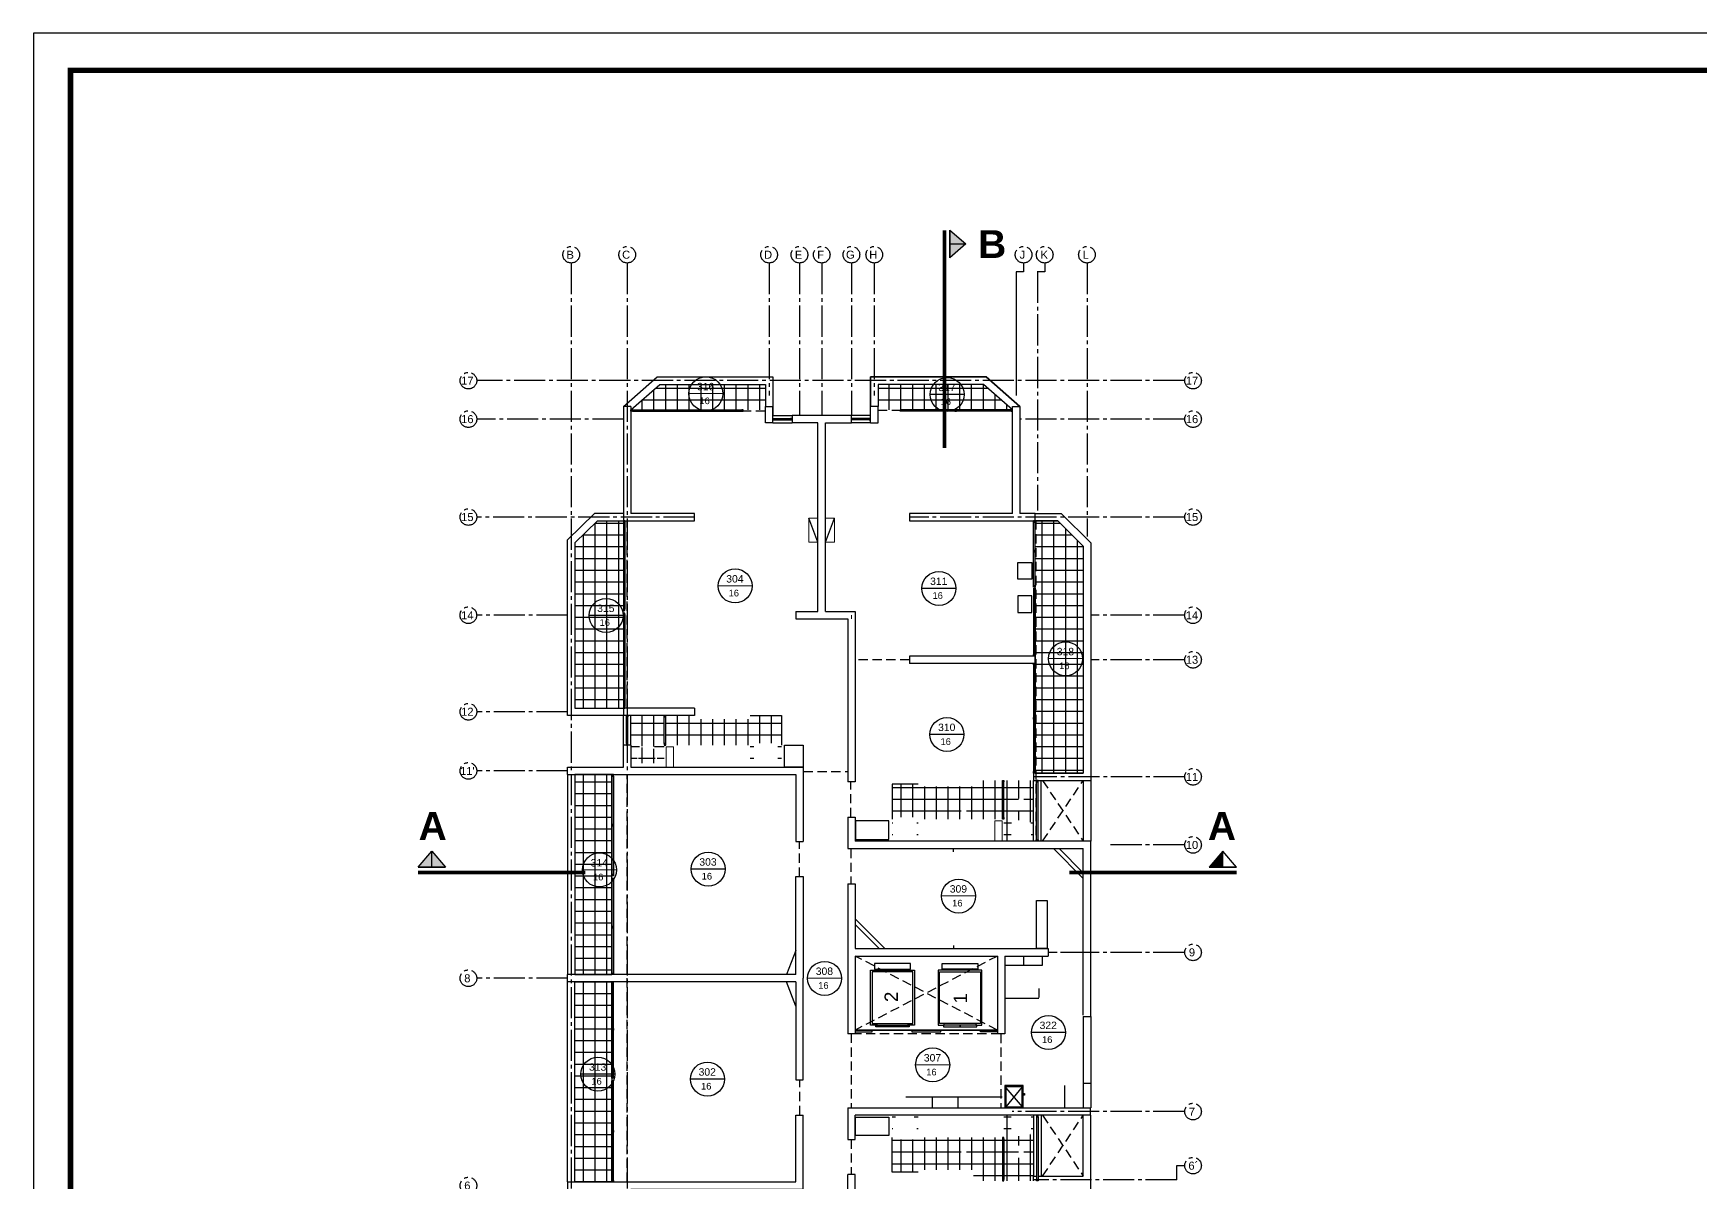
# Model space of a CAD drawing. Header units: millimetres. Extents: x 1217 to 2428, y 234 to 644.
# Drawn here: x 2338.46 to 2383.46, y 473.41 to 504.44 of the extents above; entities that cross this region are included whole.
import ezdxf

# ---------------------------------------------------------------- set-up
doc = ezdxf.new("R2010")
doc.units = ezdxf.units.MM
for name, pattern in [('ACAD_ISO04W100', [30, 24, -3, 0, -3]), ('DASHDOTX2', [0.84, 0.4, -0.2, 0.04, -0.2]), ('DASHED2', [0.375, 0.25, -0.125]), ('HIDDEN', [0.375, 0.25, -0.125]), ('HIDDEN2', [0.1875, 0.125, -0.0625])]:
    doc.linetypes.add(name, pattern=pattern)
doc.layers.get('0').update_dxf_attribs({"lineweight": 5})
for name, color, linetype in [('0.1', 251, 'Continuous'), ('0.2', 2, 'Continuous'), ('CORTES', 30, 'Continuous'), ('EJES', 8, 'Continuous'), ('MUROS', 7, 'Continuous'), ('POLIGONO SUPERFICIES', 4, 'Continuous'), ('TABIQUES', 4, 'Continuous')]:
    doc.layers.add(name, color=color, linetype=linetype)
doc.layers.add('LOSAS_ETIQUETAS', color=7, linetype='Continuous', lineweight=25)
doc.styles.get("Standard").update_dxf_attribs({"font": 'arial.ttf'})
pattern_1 = [(90, (807.40966, -346.0244), (-0.31749764, 2e-16), []), (180, (807.40966, -346.0244), (-2e-16, -0.31749764), [])]
pattern_2 = [(90, (807.40966, -346.18826), (-0.31749764, 2e-16), []), (180, (807.40966, -346.18826), (-2e-16, -0.31749764), [])]
pattern_3 = [(90, (186.07077, -34.3936), (-0.31749764, 3e-16), []), (180, (186.07077, -34.3936), (-3e-16, -0.31749764), [])]

# ---------------------------------------------------------------- blocks, each defined once
blk = doc.blocks.new('ASCENSOR')
blk.add_line((-0.425, 0.086), (0.425, 0.086))
for points in [[(0.55, 0.086), (0.55, 1.486), (-0.55, 1.486), (-0.55, 0.086), (-0.425, 0.086), (-0.425, 0.043), (-0.593, 0.043), (-0.593, 1.528), (0.593, 1.528), (0.593, 0.043), (0.425, 0.043), (0.425, 0.086)], [(-0.484, 1.71), (-0.484, 1.552), (0.484, 1.552), (0.484, 1.71)], [(0, 0.043), (0, 0), (-0.45, 0), (-0.45, 0.043)], [(0.45, 0.043), (0.45, 0), (0, 0), (0, 0.043)]]:
    blk.add_lwpolyline(points, close=True)

msp = doc.modelspace()

# ---------------------------------------------------------------- hatches: boundary and pattern name
at = {"layer": '0.1'}
h = msp.add_hatch(dxfattribs=at)
h.set_pattern_fill('NET', color=256, scale=0.099999, angle=-270, style=0)
h.set_pattern_definition(pattern_2)
h.paths.add_polyline_path([(2355.368, 494.963), (2354.588, 494.278), (2354.608, 494.278), (2354.628, 494.278), (2357.477, 494.278), (2357.619, 494.278), (2358.218, 494.278), (2358.218, 494.963)])
h = msp.add_hatch(dxfattribs=at)
h.set_pattern_fill('NET', color=256, scale=0.099999, angle=-270, style=0)
h.set_pattern_definition(pattern_2)
h.paths.add_polyline_path([(2364.109, 494.963), (2364.888, 494.278), (2364.868, 494.278), (2364.848, 494.278), (2362, 494.278), (2361.858, 494.278), (2361.258, 494.278), (2361.258, 494.963)])
h = msp.add_hatch(dxfattribs=at)
h.set_pattern_fill('NET', color=256, scale=0.099999, angle=-270, style=0)
h.set_pattern_definition([(90, (807.40967, -346.0244), (-0.31749764, 2e-16), []), (180, (807.40967, -346.0244), (-2e-16, -0.31749764), [])])
h.paths.add_polyline_path([(2354.388, 491.281), (2353.687, 491.281), (2353.078, 490.681), (2353.078, 486.225), (2354.388, 486.225)])
h = msp.add_hatch(dxfattribs=at)
h.set_pattern_fill('NET', color=256, scale=0.099999, angle=-270, style=0)
h.set_pattern_definition(pattern_1)
h.paths.add_polyline_path([(2365.498, 491.281), (2366.115, 491.281), (2366.798, 490.598), (2366.798, 484.468), (2365.498, 484.468)])
h = msp.add_hatch(dxfattribs=at)
h.set_pattern_fill('NET', color=256, scale=0.099999, angle=-270, style=0)
h.set_pattern_definition(pattern_1)
h.paths.add_polyline_path([(2358.657, 486.025), (2357.808, 486.025), (2357.808, 485.925), (2356.308, 485.925), (2356.308, 486.025), (2355.528, 486.025), (2355.528, 485.265), (2355.528, 485.225), (2355.788, 485.226), (2357.738, 485.225), (2357.808, 485.225), (2357.808, 484.626), (2357.979, 484.626), (2357.979, 484.676), (2357.918, 484.676, -0.414214), (2357.904, 484.689), (2357.904, 485.263, -0.414214), (2357.918, 485.276), (2358.541, 485.276, -0.414214), (2358.554, 485.263), (2358.554, 484.689, -0.414214), (2358.541, 484.676), (2358.479, 484.676), (2358.479, 484.626), (2358.657, 484.626), (2358.657, 485.225)])
h.paths.add_polyline_path([(2355.488, 485.985), (2355.488, 486.025), (2354.588, 486.025), (2354.588, 485.225), (2354.588, 485.225), (2354.588, 484.626), (2355.488, 484.626), (2355.488, 485.225), (2355.488, 485.265), (2355.488, 485.985)])
h.paths.add_polyline_path([(2355.194, 485.191, -0.414214), (2355.293, 485.092), (2355.293, 484.651, -0.414214), (2355.268, 484.626), (2354.782, 484.626, -0.414214), (2354.758, 484.651), (2354.758, 485.092, -0.414214), (2354.857, 485.191)], flags=16)
h.paths.add_polyline_path([(2355.243, 485.05), (2355.243, 484.734), (2354.798, 484.734), (2354.798, 485.05, -0.414214), (2354.905, 485.158), (2355.136, 485.158, -0.41421)], flags=0)
h.paths.add_polyline_path([(2355.089, 485.097, -1), (2355.059, 485.097, -1)], flags=0)
h.paths.add_polyline_path([(2354.991, 485.097, -1), (2354.962, 485.097, -1)], flags=0)
h.paths.add_polyline_path([(2355.188, 485.097, -1), (2355.159, 485.097, -1)], flags=0)
h.paths.add_polyline_path([(2354.892, 485.097, -1), (2354.862, 485.097, -1)], flags=0)
h = msp.add_hatch(dxfattribs=at)
h.set_pattern_fill('NET', color=256, scale=0.099999, angle=-270, style=0)
h.set_pattern_definition(pattern_1)
h.paths.add_polyline_path([(2354.078, 484.426), (2353.078, 484.426), (2353.078, 479.028), (2354.078, 479.028)])
h = msp.add_hatch(dxfattribs=at)
h.set_pattern_fill('NET', color=256, scale=0.099999, angle=-270, style=0)
h.set_pattern_definition(pattern_3)
edge = h.paths.add_edge_path()
edge.add_line((2361.639, 484.168), (2362.339, 484.168))
edge.add_line((2362.339, 484.168), (2362.339, 484.103))
edge.add_line((2362.339, 484.103), (2363.839, 484.103))
edge.add_line((2363.839, 484.103), (2363.839, 484.268))
edge.add_line((2363.839, 484.268), (2364.618, 484.268))
edge.add_line((2364.618, 484.268), (2364.618, 484.078))
edge.add_line((2364.618, 484.078), (2364.658, 484.078))
edge.add_line((2364.658, 484.078), (2364.658, 484.268))
edge.add_line((2364.658, 484.268), (2365.458, 484.268))
edge.add_line((2365.458, 484.268), (2365.458, 483.228))
edge.add_line((2365.458, 483.228), (2365.458, 483.228))
edge.add_line((2365.458, 483.228), (2365.458, 482.628))
edge.add_line((2365.458, 482.628), (2365.364, 482.628))
edge.add_arc((2365.364, 482.653), 0.0248, 270, 360)
edge.add_line((2365.389, 482.653), (2365.389, 483.094))
edge.add_arc((2365.29, 483.094), 0.0991, 0, 90)
edge.add_line((2365.29, 483.193), (2364.953, 483.193))
edge.add_arc((2364.953, 483.094), 0.0991, 90, 180)
edge.add_line((2364.854, 483.094), (2364.854, 482.653))
edge.add_arc((2364.879, 482.653), 0.0248, 180, 267.8626)
edge.add_line((2364.878, 482.628), (2364.658, 482.628))
edge.add_line((2364.658, 482.628), (2364.658, 483.228))
edge.add_line((2364.658, 483.228), (2364.658, 483.268))
edge.add_line((2364.658, 483.268), (2364.618, 483.268))
edge.add_line((2364.618, 483.268), (2364.618, 483.228))
edge.add_line((2364.618, 483.228), (2364.409, 483.228))
edge.add_line((2364.409, 483.228), (2362.339, 483.228))
edge.add_line((2362.339, 483.228), (2362.339, 482.628))
edge.add_line((2362.339, 482.628), (2362.234, 482.628))
edge.add_line((2362.234, 482.628), (2362.234, 482.678))
edge.add_line((2362.234, 482.678), (2362.296, 482.678))
edge.add_arc((2362.296, 482.691), 0.0132, 270, 360)
edge.add_line((2362.309, 482.691), (2362.309, 483.265))
edge.add_arc((2362.296, 483.265), 0.0132, 0, 90)
edge.add_line((2362.296, 483.278), (2361.673, 483.278))
edge.add_arc((2361.673, 483.265), 0.0132, 90, 180)
edge.add_line((2361.659, 483.265), (2361.659, 482.691))
edge.add_arc((2361.673, 482.691), 0.0132, 180, 270)
edge.add_line((2361.673, 482.678), (2361.734, 482.678))
edge.add_line((2361.734, 482.678), (2361.734, 482.628))
edge.add_line((2361.734, 482.628), (2361.639, 482.628))
edge.add_line((2361.639, 482.628), (2361.639, 483.228))
edge.add_line((2361.639, 483.228), (2361.639, 483.236))
edge.add_line((2361.639, 483.236), (2361.639, 484.168))
h.paths.add_polyline_path([(2365.197, 483.78), (2365.197, 483.446), (2365.053, 483.446), (2365.053, 483.78)], flags=16)
h.paths.add_polyline_path([(2363.646, 483.754), (2363.646, 483.339), (2363.501, 483.339), (2363.501, 483.754)], flags=16)
h = msp.add_hatch(dxfattribs=at)
h.set_pattern_fill('NET', color=256, scale=0.099999, angle=-270, style=0)
h.set_pattern_definition(pattern_1)
h.paths.add_polyline_path([(2354.078, 473.431), (2353.078, 473.431), (2353.078, 478.828), (2354.078, 478.828)])
h = msp.add_hatch(dxfattribs=at)
h.set_pattern_fill('NET', color=256, scale=0.099999, angle=-270, style=0)
h.set_pattern_definition(pattern_3)
edge = h.paths.add_edge_path()
edge.add_line((2361.639, 473.689), (2362.339, 473.689))
edge.add_line((2362.339, 473.689), (2362.339, 473.754))
edge.add_line((2362.339, 473.754), (2363.839, 473.754))
edge.add_line((2363.839, 473.754), (2363.839, 473.459))
edge.add_line((2363.839, 473.459), (2364.618, 473.459))
edge.add_line((2364.618, 473.459), (2364.618, 473.779))
edge.add_line((2364.618, 473.779), (2364.658, 473.779))
edge.add_line((2364.658, 473.779), (2364.658, 473.459))
edge.add_line((2364.658, 473.459), (2365.458, 473.459))
edge.add_line((2365.458, 473.459), (2365.458, 474.629))
edge.add_line((2365.458, 474.629), (2365.458, 474.629))
edge.add_line((2365.458, 474.629), (2365.458, 475.228))
edge.add_line((2365.458, 475.228), (2365.364, 475.228))
edge.add_arc((2365.364, 475.203), 0.0248, 0, 90, ccw=False)
edge.add_line((2365.389, 475.203), (2365.389, 474.762))
edge.add_arc((2365.29, 474.762), 0.0991, 270, 360, ccw=False)
edge.add_line((2365.29, 474.663), (2364.953, 474.663))
edge.add_arc((2364.953, 474.762), 0.0991, 180, 270, ccw=False)
edge.add_line((2364.854, 474.762), (2364.854, 475.203))
edge.add_arc((2364.879, 475.203), 0.0248, 92.1374, 180, ccw=False)
edge.add_line((2364.878, 475.228), (2364.658, 475.228))
edge.add_line((2364.658, 475.228), (2364.658, 474.629))
edge.add_line((2364.658, 474.629), (2364.658, 474.589))
edge.add_line((2364.658, 474.589), (2364.618, 474.589))
edge.add_line((2364.618, 474.589), (2364.618, 474.629))
edge.add_line((2364.618, 474.629), (2364.409, 474.629))
edge.add_line((2364.409, 474.629), (2362.339, 474.629))
edge.add_line((2362.339, 474.629), (2362.339, 475.228))
edge.add_line((2362.339, 475.228), (2362.234, 475.228))
edge.add_line((2362.234, 475.228), (2362.234, 475.178))
edge.add_line((2362.234, 475.178), (2362.296, 475.178))
edge.add_arc((2362.296, 475.165), 0.0132, 0, 90, ccw=False)
edge.add_line((2362.309, 475.165), (2362.309, 474.591))
edge.add_arc((2362.296, 474.591), 0.0132, 270, 360, ccw=False)
edge.add_line((2362.296, 474.578), (2361.673, 474.578))
edge.add_arc((2361.673, 474.591), 0.0132, 180, 270, ccw=False)
edge.add_line((2361.659, 474.591), (2361.659, 475.165))
edge.add_arc((2361.673, 475.165), 0.0132, 90, 180, ccw=False)
edge.add_line((2361.673, 475.178), (2361.734, 475.178))
edge.add_line((2361.734, 475.178), (2361.734, 475.228))
edge.add_line((2361.734, 475.228), (2361.639, 475.228))
edge.add_line((2361.639, 475.228), (2361.639, 474.629))
edge.add_line((2361.639, 474.629), (2361.639, 474.621))
edge.add_line((2361.639, 474.621), (2361.639, 473.689))
h.paths.add_polyline_path([(2365.197, 474.077), (2365.197, 474.411), (2365.053, 474.411), (2365.053, 474.077)], flags=16)
h.paths.add_polyline_path([(2363.646, 474.102), (2363.646, 474.518), (2363.501, 474.518), (2363.501, 474.102)], flags=16)
at = {"layer": 'CORTES', "ltscale": 3}
h = msp.add_hatch(color=256, dxfattribs=at)
h.dxf.hatch_style = 1
h.paths.add_polyline_path([(2363.629, 498.753), (2363.199, 498.381), (2363.199, 498.753)])
h.paths.add_polyline_path([(2363.629, 498.753), (2363.199, 498.753), (2363.199, 499.124)])
h = msp.add_hatch(color=256, dxfattribs=at)
h.dxf.hatch_style = 1
h.paths.add_polyline_path([(2349.215, 482.358), (2349.587, 481.927), (2349.215, 481.927)])
h.paths.add_polyline_path([(2349.215, 482.358), (2349.215, 481.927), (2348.844, 481.927)])
h = msp.add_hatch(color=256, dxfattribs=at)
h.dxf.hatch_style = 1
h.paths.add_polyline_path([(2370.565, 482.358), (2370.193, 481.927), (2370.565, 481.927)])

# ---------------------------------------------------------------- linework, layer by layer
at = {"ltscale": 3}
msp.add_line((2360.539, 488.629, 0), (2360.539, 488.729, 0), dxfattribs=at)
at = {"ltscale": 3, "elevation": 0}
for points in [[(2359.389, 491.355), (2359.638, 491.355), (2359.638, 490.706), (2359.389, 490.706)], [(2359.838, 491.355), (2360.088, 491.355), (2360.088, 490.706), (2359.838, 490.706)], [(2355.538, 485.176), (2355.738, 485.176), (2355.738, 484.626), (2355.538, 484.626)], [(2364.409, 483.178), (2364.608, 483.178), (2364.608, 482.628), (2364.409, 482.628)], [(2360.639, 479.529), (2364.479, 479.529), (2364.479, 477.529), (2360.639, 477.529)]]:
    msp.add_lwpolyline(points, close=True, dxfattribs=at)
at = {"layer": '0.1'}
for p, q in [((2364.479, 477.529, 0), (2360.639, 477.529, 0)), ((2364.479, 477.529, 0), (2360.639, 477.529, 0)), ((2361.959, 477.529, 0), (2361.059, 477.529, 0)), ((2363.896, 477.705, 0), (2363.046, 477.705, 0)), ((2363.896, 477.705, 0), (2363.046, 477.705, 0))]:
    msp.add_line(p, q, dxfattribs=at)
at = {"layer": '0.1', "ltscale": 3}
msp.add_line((2362.009, 475.729, 0), (2364.608, 475.729, 0), dxfattribs=at)
at = {"layer": '0.1', "ltscale": 3, "elevation": 0}
for points in [[(2338.461, 452.441), (2428.461, 452.441), (2428.461, 504.441), (2338.461, 504.441)], [(2364.708, 475.458), (2365.148, 475.458), (2365.148, 475.999), (2364.708, 475.999)], [(2365.209, 475.772), (2365.187, 475.772), (2365.187, 475.815), (2365.209, 475.815)]]:
    msp.add_lwpolyline(points, close=True, dxfattribs=at)
at = {"layer": '0.1', "ltscale": 3, "const_width": 0.15, "elevation": 0}
msp.add_lwpolyline([(2339.461, 453.441), (2427.461, 453.441), (2427.461, 503.441), (2339.461, 503.441)], close=True, dxfattribs=at)
at = {"layer": '0.1', "elevation": 0}
for points in [[(2354.628, 494.278), (2357.619, 494.278)], [(2354.628, 494.278), (2357.619, 494.278)], [(2354.628, 494.238), (2357.619, 494.238)], [(2354.628, 494.238), (2357.619, 494.238)], [(2364.848, 494.278), (2361.858, 494.278)], [(2364.848, 494.278), (2361.858, 494.278)], [(2364.848, 494.238), (2361.858, 494.238)], [(2364.848, 494.238), (2361.858, 494.238)], [(2358.418, 494.045), (2358.937, 494.045)], [(2358.418, 494.005), (2358.937, 494.005)], [(2361.058, 494.045), (2360.539, 494.045)], [(2361.058, 494.005), (2360.539, 494.005)], [(2354.388, 491.281), (2354.388, 488.897)], [(2354.428, 491.281), (2354.428, 488.897)], [(2365.458, 489.527), (2365.458, 491.281)], [(2365.498, 491.281), (2366.115, 491.281), (2366.798, 490.598), (2366.798, 484.468), (2365.498, 484.468), (2365.498, 491.281)], [(2365.458, 489.457), (2365.458, 487.628)], [(2365.498, 489.457), (2365.498, 487.628)], [(2354.388, 488.747), (2354.388, 486.267)], [(2354.428, 488.747), (2354.428, 486.265)], [(2365.458, 487.428), (2365.458, 484.468)], [(2365.498, 487.428), (2365.498, 484.468)], [(2354.388, 485.225), (2354.388, 486.025)], [(2354.468, 485.265), (2354.468, 486.025)], [(2354.508, 485.265), (2354.508, 486.025)], [(2354.588, 485.225), (2354.588, 486.025)], [(2355.488, 485.265), (2355.488, 486.025)], [(2355.528, 485.265), (2355.528, 486.025)], [(2357.808, 486.025), (2358.657, 486.025), (2358.657, 485.225)], [(2358.737, 484.626), (2358.737, 485.225), (2359.237, 485.225), (2359.237, 484.626), (2358.737, 484.626)], [(2354.078, 484.426), (2354.078, 481.696)], [(2354.118, 484.386), (2354.118, 481.696)], [(2364.618, 483.268), (2364.618, 484.268)], [(2364.658, 483.268), (2364.658, 484.268)], [(2365.538, 482.668), (2365.538, 484.268)], [(2365.578, 482.668), (2365.578, 484.268)], [(2362.339, 484.168), (2361.639, 484.168), (2361.639, 483.228)], [(2354.078, 481.586), (2354.078, 479.028)], [(2354.118, 481.586), (2354.118, 479.028)], [(2354.078, 476.271), (2354.078, 478.828)], [(2354.118, 476.271), (2354.118, 478.828)], [(2360.639, 477.529), (2364.479, 477.529)], [(2360.639, 477.529), (2364.479, 477.529)], [(2360.639, 477.479), (2361.098, 477.479), (2361.098, 477.529)], [(2360.864, 477.529), (2364.479, 477.529)], [(2360.864, 477.529), (2364.479, 477.529)], [(2360.864, 477.529), (2364.479, 477.529)], [(2362.167, 477.529), (2362.167, 477.479), (2362.952, 477.479), (2362.952, 477.529)], [(2364.479, 477.479), (2364.021, 477.479), (2364.021, 477.529)], [(2354.078, 473.431), (2354.078, 476.161)], [(2354.118, 473.431), (2354.118, 476.161)], [(2365.538, 475.188), (2365.538, 473.459)], [(2365.578, 475.188), (2365.578, 473.499)], [(2362.339, 473.689), (2361.639, 473.689), (2361.639, 474.629)], [(2364.618, 474.589), (2364.618, 473.499)], [(2364.658, 474.589), (2364.658, 473.499)]]:
    msp.add_lwpolyline(points, dxfattribs=at)
at = {"layer": '0.1', "linetype": 'ByBlock', "elevation": 0}
for points in [[(2359.638, 490.706), (2359.389, 491.355)], [(2359.838, 490.706), (2360.088, 491.355)], [(2359.037, 479.677), (2358.788, 479.028)], [(2359.037, 478.179), (2358.788, 478.828)]]:
    msp.add_lwpolyline(points, dxfattribs=at)
at = {"layer": '0.1', "elevation": 0}
for points in [[(2365.408, 489.707), (2365.028, 489.707), (2365.028, 490.157), (2365.408, 490.157)], [(2365.408, 489.25), (2365.028, 489.25), (2365.028, 488.8), (2365.408, 488.8)], [(2354.078, 484.426), (2353.078, 484.426), (2353.078, 479.028), (2354.078, 479.028)], [(2360.653, 482.678), (2361.553, 482.678), (2361.553, 483.178), (2360.653, 483.178)], [(2365.539, 479.729), (2365.539, 481.029), (2365.819, 481.029), (2365.819, 479.729)], [(2354.078, 473.431), (2353.078, 473.431), (2353.078, 478.828), (2354.078, 478.828)], [(2362.198, 477.705), (2362.198, 479.105), (2361.098, 479.105), (2361.098, 477.705), (2361.223, 477.705), (2361.223, 477.662), (2361.055, 477.662), (2361.055, 479.148), (2362.24, 479.148), (2362.24, 477.662), (2362.073, 477.662), (2362.073, 477.705)], [(2362.198, 477.705), (2362.198, 479.105), (2361.098, 479.105), (2361.098, 477.705), (2361.223, 477.705), (2361.223, 477.662), (2361.055, 477.662), (2361.055, 479.148), (2362.24, 479.148), (2362.24, 477.662), (2362.073, 477.662), (2362.073, 477.705)], [(2362.921, 477.705), (2362.921, 479.105), (2364.021, 479.105), (2364.021, 477.705), (2363.896, 477.705), (2363.896, 477.662), (2364.064, 477.662), (2364.064, 479.148), (2362.878, 479.148), (2362.878, 477.662), (2363.046, 477.662), (2363.046, 477.705)], [(2362.921, 477.705), (2362.921, 479.105), (2364.021, 479.105), (2364.021, 477.705), (2363.896, 477.705), (2363.896, 477.662), (2364.064, 477.662), (2364.064, 479.148), (2362.878, 479.148), (2362.878, 477.662), (2363.046, 477.662), (2363.046, 477.705)], [(2363.021, 477.662), (2363.021, 477.62), (2363.471, 477.62), (2363.471, 477.662)], [(2363.021, 477.662), (2363.021, 477.62), (2363.471, 477.62), (2363.471, 477.662)], [(2363.471, 477.662), (2363.471, 477.62), (2363.921, 477.62), (2363.921, 477.662)], [(2363.471, 477.662), (2363.471, 477.62), (2363.921, 477.62), (2363.921, 477.662)], [(2360.653, 475.178), (2361.553, 475.178), (2361.553, 474.679), (2360.653, 474.679)]]:
    msp.add_lwpolyline(points, close=True, dxfattribs=at)
at = {"layer": '0.1', "ltscale": 3, "elevation": 0}
for points in [[(2364.679, 479.28), (2365.699, 479.28), (2365.699, 479.529)], [(2365.189, 479.529), (2365.189, 479.28)], [(2365.599, 478.379), (2364.679, 478.379)], [(2365.599, 478.654), (2365.599, 478.405)], [(2362.724, 475.729), (2362.724, 475.428)], [(2363.409, 475.729), (2363.409, 475.428)], [(2364.678, 475.428), (2365.178, 475.428), (2365.178, 476.029), (2364.678, 476.029), (2364.678, 475.428)], [(2365.148, 475.999), (2364.708, 475.458)], [(2364.708, 475.969), (2365.148, 475.458)], [(2366.298, 475.428), (2366.298, 476.029)]]:
    msp.add_lwpolyline(points, dxfattribs=at)
at = {"layer": '0.2'}
for p, q in [((2353.687, 491.281, 0), (2354.388, 491.281, 0)), ((2352.878, 486.025, 0), (2352.878, 490.764, 0)), ((2353.078, 490.681, 0), (2353.078, 486.225, 0)), ((2366.798, 490.598, 0), (2366.798, 484.468, 0)), ((2366.998, 490.681, 0), (2366.998, 482.628, 0)), ((2354.388, 486.025, 0), (2352.878, 486.025, 0)), ((2353.078, 486.225, 0), (2354.388, 486.225, 0)), ((2352.878, 484.426, 0), (2352.878, 479.028, 0)), ((2353.078, 484.426, 0), (2353.078, 479.028, 0)), ((2366.798, 484.268, 0), (2366.798, 482.628, 0)), ((2352.878, 473.431, 0), (2352.878, 478.828, 0)), ((2353.078, 473.431, 0), (2353.078, 478.828, 0)), ((2366.798, 473.589, 0), (2366.798, 475.228, 0))]:
    msp.add_line(p, q, dxfattribs=at)
at = {"layer": '0.2', "elevation": 0}
for points in [[(2354.388, 494.361), (2355.301, 495.163), (2358.418, 495.163), (2358.418, 494.361)], [(2365.088, 494.361), (2364.176, 495.163), (2361.058, 495.163), (2361.058, 494.361)], [(2354.588, 494.278), (2355.368, 494.963), (2358.218, 494.963), (2358.218, 494.361)], [(2364.888, 494.278), (2364.109, 494.963), (2361.258, 494.963), (2361.258, 494.361)], [(2354.628, 494.278), (2354.628, 494.238), (2354.588, 494.238), (2354.588, 494.278), (2354.628, 494.278)], [(2354.628, 494.278), (2354.628, 494.238), (2354.588, 494.238), (2354.588, 494.278), (2354.628, 494.278)], [(2356.144, 494.278), (2356.144, 494.238), (2356.104, 494.238), (2356.104, 494.278), (2356.144, 494.278)], [(2356.144, 494.278), (2356.144, 494.238), (2356.104, 494.238), (2356.104, 494.278), (2356.144, 494.278)], [(2357.579, 494.278), (2357.579, 494.238), (2357.619, 494.238), (2357.619, 494.278), (2357.579, 494.278)], [(2357.579, 494.278), (2357.579, 494.238), (2357.619, 494.238), (2357.619, 494.278), (2357.579, 494.278)], [(2358.418, 494.125), (2358.937, 494.125)], [(2361.058, 494.125), (2360.539, 494.125)], [(2361.898, 494.278), (2361.898, 494.238), (2361.858, 494.238), (2361.858, 494.278), (2361.898, 494.278)], [(2363.333, 494.278), (2363.333, 494.238), (2363.373, 494.238), (2363.373, 494.278), (2363.333, 494.278)], [(2363.333, 494.278), (2363.333, 494.238), (2363.373, 494.238), (2363.373, 494.278), (2363.333, 494.278)], [(2364.848, 494.278), (2364.848, 494.238), (2364.888, 494.238), (2364.888, 494.278), (2364.848, 494.278)], [(2364.848, 494.278), (2364.848, 494.238), (2364.888, 494.238), (2364.888, 494.278), (2364.848, 494.278)], [(2358.418, 494.005), (2358.418, 494.045), (2358.458, 494.045), (2358.458, 494.005), (2358.418, 494.005)], [(2358.418, 493.925), (2358.937, 493.925)], [(2358.937, 494.005), (2358.937, 494.045), (2358.897, 494.045), (2358.897, 494.005), (2358.937, 494.005)], [(2360.539, 494.005), (2360.539, 494.045), (2360.579, 494.045), (2360.579, 494.005), (2360.539, 494.005)], [(2361.058, 493.925), (2360.539, 493.925)], [(2361.058, 494.005), (2361.058, 494.045), (2361.018, 494.045), (2361.018, 494.005), (2361.058, 494.005)], [(2354.388, 491.481), (2353.605, 491.481), (2352.878, 490.764)], [(2365.498, 491.481), (2366.198, 491.481)], [(2366.198, 491.481), (2366.998, 490.681)], [(2353.687, 491.281), (2353.078, 490.681)], [(2354.388, 491.241), (2354.428, 491.241), (2354.428, 491.281), (2354.388, 491.281), (2354.388, 491.241)], [(2365.498, 491.281), (2365.458, 491.281), (2365.458, 491.241), (2365.498, 491.241), (2365.498, 491.281)], [(2366.115, 491.281), (2365.498, 491.281)], [(2366.115, 491.281), (2366.798, 490.598)], [(2354.388, 490.081), (2354.428, 490.081), (2354.428, 490.121), (2354.388, 490.121), (2354.388, 490.081)], [(2365.498, 490.478), (2365.458, 490.478), (2365.458, 490.438), (2365.498, 490.438), (2365.498, 490.478)], [(2365.498, 489.489), (2365.458, 489.489), (2365.458, 489.529), (2365.498, 489.529), (2365.498, 489.489)], [(2365.498, 489.419), (2365.458, 489.419), (2365.458, 489.379), (2365.498, 489.379), (2365.498, 489.419)], [(2354.388, 488.857), (2354.428, 488.857), (2354.428, 488.897), (2354.388, 488.897), (2354.388, 488.857)], [(2354.388, 488.747), (2354.428, 488.747), (2354.428, 488.787), (2354.388, 488.787), (2354.388, 488.747)], [(2365.498, 488.58), (2365.458, 488.58), (2365.458, 488.54), (2365.498, 488.54), (2365.498, 488.58)], [(2354.388, 487.486), (2354.428, 487.486), (2354.428, 487.526), (2354.388, 487.526), (2354.388, 487.486)], [(2365.498, 487.628), (2365.458, 487.628), (2365.458, 487.668), (2365.498, 487.668), (2365.498, 487.628)], [(2365.498, 487.388), (2365.458, 487.388), (2365.458, 487.428), (2365.498, 487.428), (2365.498, 487.388)], [(2354.388, 486.225), (2354.428, 486.225), (2354.428, 486.265), (2354.388, 486.265), (2354.388, 486.225)], [(2354.468, 486.025), (2354.508, 486.025), (2354.508, 485.985), (2354.468, 485.985), (2354.468, 486.025)], [(2355.488, 485.985), (2355.528, 485.985), (2355.528, 486.025), (2355.488, 486.025), (2355.488, 485.985)], [(2365.498, 485.928), (2365.458, 485.928), (2365.458, 485.968), (2365.498, 485.968), (2365.498, 485.928)], [(2354.468, 485.225), (2354.508, 485.225), (2354.508, 485.265), (2354.468, 485.265), (2354.468, 485.225)], [(2355.488, 485.225), (2355.528, 485.225), (2355.528, 485.265), (2355.488, 485.265), (2355.488, 485.225)], [(2354.118, 484.426), (2354.078, 484.426), (2354.078, 484.386), (2354.118, 484.386), (2354.118, 484.426)], [(2364.658, 484.228), (2364.618, 484.228), (2364.618, 484.268), (2364.658, 484.268), (2364.658, 484.228)], [(2365.498, 484.468), (2365.458, 484.468), (2365.458, 484.508), (2365.498, 484.508), (2365.498, 484.468)], [(2365.458, 484.468), (2365.458, 484.268)], [(2365.458, 482.628), (2365.458, 484.268)], [(2365.458, 484.268), (2366.998, 484.268)], [(2365.498, 484.468), (2366.798, 484.468)], [(2365.578, 484.268), (2365.538, 484.268), (2365.538, 484.228), (2365.578, 484.228), (2365.578, 484.268)], [(2365.658, 482.628), (2365.658, 484.268)], [(2354.118, 483.081), (2354.078, 483.081), (2354.078, 483.041), (2354.118, 483.041), (2354.118, 483.081)], [(2364.658, 483.228), (2364.618, 483.228), (2364.618, 483.268), (2364.658, 483.268), (2364.658, 483.228)], [(2365.578, 482.628), (2365.538, 482.628), (2365.538, 482.668), (2365.578, 482.668), (2365.578, 482.628)], [(2354.118, 481.696), (2354.078, 481.696), (2354.078, 481.736), (2354.118, 481.736), (2354.118, 481.696)], [(2354.118, 481.626), (2354.078, 481.626), (2354.078, 481.586), (2354.118, 481.586), (2354.118, 481.626)], [(2354.118, 480.327), (2354.078, 480.327), (2354.078, 480.287), (2354.118, 480.287), (2354.118, 480.327)], [(2354.118, 479.028), (2354.078, 479.028), (2354.078, 479.068), (2354.118, 479.068), (2354.118, 479.028)], [(2354.118, 478.828), (2354.078, 478.828), (2354.078, 478.788), (2354.118, 478.788), (2354.118, 478.828)], [(2354.118, 477.529), (2354.078, 477.529), (2354.078, 477.569), (2354.118, 477.569), (2354.118, 477.529)], [(2354.118, 476.231), (2354.078, 476.231), (2354.078, 476.271), (2354.118, 476.271), (2354.118, 476.231)], [(2354.118, 476.161), (2354.078, 476.161), (2354.078, 476.121), (2354.118, 476.121), (2354.118, 476.161)], [(2366.798, 476.099), (2366.998, 476.099)], [(2365.458, 475.228), (2365.458, 473.589)], [(2365.498, 466.301), (2366.998, 466.301), (2366.998, 475.228)], [(2365.578, 475.228), (2365.538, 475.228), (2365.538, 475.188), (2365.578, 475.188), (2365.578, 475.228)], [(2365.658, 475.228), (2365.658, 473.589)], [(2354.118, 474.776), (2354.078, 474.776), (2354.078, 474.816), (2354.118, 474.816), (2354.118, 474.776)], [(2364.658, 474.629), (2364.618, 474.629), (2364.618, 474.589), (2364.658, 474.589), (2364.658, 474.629)], [(2354.118, 473.431), (2354.078, 473.431), (2354.078, 473.471), (2354.118, 473.471), (2354.118, 473.431)], [(2364.658, 473.499), (2364.618, 473.499), (2364.618, 473.459), (2364.658, 473.459), (2364.658, 473.499)], [(2365.458, 473.589), (2365.538, 473.589)], [(2365.458, 473.459), (2365.458, 473.589)], [(2365.578, 473.459), (2365.538, 473.459), (2365.538, 473.499), (2365.578, 473.499), (2365.578, 473.459)], [(2365.578, 473.589), (2366.798, 473.589)]]:
    msp.add_lwpolyline(points, dxfattribs=at)
at = {"layer": '0.2', "ltscale": 3, "elevation": 0}
for points in [[(2354.388, 494.361), (2354.388, 494.361), (2355.301, 495.163), (2358.418, 495.163), (2358.418, 494.125), (2361.058, 494.143), (2361.058, 495.163), (2364.176, 495.163), (2365.088, 494.361), (2365.088, 494.361)], [(2366.799, 477.899), (2366.799, 475.425)], [(2366.998, 477.899), (2366.998, 475.427)]]:
    msp.add_lwpolyline(points, dxfattribs=at)
at = {"layer": 'CORTES', "color": 1, "linetype": 'DASHDOTX2', "ltscale": 1.5, "const_width": 0.1, "elevation": 0}
for points in [[(2363.053, 493.244), (2363.053, 499.124), (2363.053, 499.124)], [(2353.361, 481.781), (2348.844, 481.781), (2348.844, 481.781)], [(2366.419, 481.781), (2370.936, 481.781), (2370.936, 481.781)]]:
    msp.add_lwpolyline(points, dxfattribs=at)
at = {"layer": 'CORTES', "ltscale": 3, "elevation": 0}
for points in [[(2363.199, 499.124), (2363.199, 498.381), (2363.199, 498.753), (2363.629, 498.753), (2363.199, 498.381), (2363.199, 499.124), (2363.629, 498.753)], [(2348.844, 481.927), (2349.587, 481.927), (2349.215, 481.927), (2349.215, 482.358), (2349.587, 481.927), (2348.844, 481.927), (2349.215, 482.358)], [(2370.936, 481.927), (2370.193, 481.927), (2370.565, 481.927), (2370.565, 482.358), (2370.193, 481.927), (2370.936, 481.927), (2370.565, 482.358)]]:
    msp.add_lwpolyline(points, dxfattribs=at)
at = {"layer": 'EJES', "linetype": 'ACAD_ISO04W100', "ltscale": 0.035, "elevation": 0}
for points in [[(2352.978, 498.239), (2352.978, 460.04)], [(2352.978, 498.239), (2352.978, 460.04)], [(2354.488, 498.239), (2354.488, 460.04)], [(2354.488, 498.239), (2354.488, 460.04)], [(2358.32, 498.239), (2358.32, 494.661)], [(2359.139, 498.239), (2359.139, 494.125)], [(2359.74, 498.239), (2359.74, 494.125)], [(2360.54, 498.239), (2360.54, 494.125)], [(2361.158, 498.239), (2361.158, 494.661)], [(2366.9, 498.239), (2366.9, 490.854)], [(2365.558, 498.004), (2365.558, 491.555)], [(2369.526, 495.063), (2350.427, 495.063)], [(2354.388, 494.025), (2350.427, 494.025)], [(2369.526, 494.025), (2365.088, 494.025)], [(2356.308, 491.381), (2350.427, 491.381)], [(2369.526, 491.381), (2362.108, 491.381)], [(2352.878, 488.729), (2350.427, 488.729)], [(2369.526, 488.729), (2366.998, 488.729)], [(2369.526, 487.528), (2366.998, 487.528)], [(2352.878, 486.125), (2350.427, 486.125)], [(2352.878, 484.526), (2350.427, 484.526)], [(2369.535, 484.368), (2365.458, 484.368)], [(2369.526, 482.528), (2367.479, 482.528)], [(2369.526, 479.628), (2365.849, 479.628)], [(2352.878, 478.928), (2350.427, 478.928)], [(2369.526, 475.328), (2364.881, 475.328)], [(2369.321, 473.485), (2369.321, 473.869), (2369.535, 473.869)], [(2369.321, 473.485), (2365.458, 473.485)]]:
    msp.add_lwpolyline(points, dxfattribs=at)
at = {"layer": 'EJES', "ltscale": 3, "elevation": 0}
for points in [[(2365.187, 498.239), (2365.187, 498.004), (2364.987, 498.004), (2364.987, 494.661)], [(2365.756, 498.239), (2365.756, 498.004), (2365.557, 498.004)]]:
    msp.add_lwpolyline(points, dxfattribs=at)
at = {"layer": 'EJES', "linetype": 'ACAD_ISO04W100', "ltscale": 0.035}
for centre in [(2352.978, 498.464, 0), (2354.488, 498.464, 0), (2354.488, 498.464, 0), (2358.319, 498.464, 0), (2358.319, 498.464, 0), (2359.138, 498.464, 0), (2359.138, 498.464, 0), (2359.738, 498.464, 0), (2359.738, 498.464, 0), (2359.738, 498.464, 0), (2359.738, 498.464, 0), (2360.539, 498.464, 0), (2360.539, 498.464, 0), (2360.539, 498.464), (2360.539, 498.464), (2361.158, 498.464, 0), (2361.158, 498.464, 0), (2361.158, 498.464, 0), (2365.187, 498.464, 0), (2365.756, 498.464, 0), (2366.898, 498.464), (2350.202, 495.063, 0), (2350.202, 495.063, 0), (2369.76, 495.063, 0), (2369.76, 495.063, 0), (2350.202, 494.025, 0), (2350.202, 494.025, 0), (2369.76, 494.025, 0), (2369.76, 494.025, 0), (2350.202, 491.381, 0), (2350.202, 491.381, 0), (2369.76, 491.381, 0), (2369.76, 491.381, 0), (2350.201, 488.729, 0), (2350.201, 488.729, 0), (2369.759, 488.729, 0), (2369.759, 488.729, 0), (2369.76, 487.528, 0), (2369.76, 487.528, 0), (2350.202, 486.125, 0), (2350.202, 486.125, 0), (2350.202, 484.526, 0), (2350.202, 484.526, 0), (2369.76, 484.368, 0), (2369.76, 484.368, 0), (2369.76, 482.528, 0), (2369.76, 482.528, 0), (2369.76, 479.628, 0), (2369.76, 479.628, 0), (2350.202, 478.928, 0), (2350.202, 478.928, 0), (2369.76, 475.328, 0), (2369.76, 475.328, 0), (2369.76, 473.869, 0), (2369.76, 473.869, 0), (2350.202, 473.331, 0), (2350.202, 473.331, 0)]:
    msp.add_circle(centre, 0.225, dxfattribs=at)
at = {"layer": 'LOSAS_ETIQUETAS', "color": 6, "ltscale": 3}
for p, q in [((2357.071, 494.709), (2356.153, 494.712)), ((2363.582, 494.687), (2362.664, 494.69)), ((2357.86, 489.518), (2356.942, 489.522)), ((2363.362, 489.452), (2362.444, 489.456)), ((2354.377, 488.723), (2353.459, 488.726)), ((2366.78, 487.554), (2365.862, 487.558)), ((2363.578, 485.508), (2362.66, 485.511)), ((2354.2, 481.851), (2353.282, 481.855)), ((2357.134, 481.874), (2356.216, 481.877)), ((2363.892, 481.147), (2362.975, 481.15)), ((2360.276, 478.924), (2359.358, 478.928)), ((2366.317, 477.463), (2365.399, 477.467)), ((2363.192, 476.586), (2362.275, 476.59)), ((2354.155, 476.337), (2353.238, 476.341)), ((2357.114, 476.204), (2356.196, 476.208))]:
    msp.add_line(p, q, dxfattribs=at)
at = {"layer": 'LOSAS_ETIQUETAS', "color": 3, "ltscale": 3}
for centre in [(2356.612, 494.711), (2363.123, 494.688), (2357.401, 489.52), (2362.903, 489.454), (2353.918, 488.725), (2366.321, 487.556), (2363.119, 485.51), (2353.741, 481.853), (2356.675, 481.876), (2363.434, 481.148), (2359.817, 478.926), (2365.858, 477.465), (2362.733, 476.588), (2353.697, 476.339), (2356.655, 476.206)]:
    msp.add_circle(centre, 0.459, dxfattribs=at)
at = {"layer": 'MUROS'}
for p, q in [((2354.588, 494.361, 0), (2354.588, 491.481, 0)), ((2365.088, 494.361, 0), (2365.088, 491.481, 0)), ((2359.638, 488.829, 0), (2359.638, 493.925, 0)), ((2359.838, 488.829, 0), (2359.838, 493.925, 0)), ((2356.308, 491.281, 0), (2356.308, 491.481, 0)), ((2359.037, 488.829, 0), (2359.638, 488.829, 0)), ((2359.838, 488.829, 0), (2360.639, 488.829, 0)), ((2360.639, 488.829, 0), (2360.639, 484.228, 0)), ((2360.439, 488.629, 0), (2360.439, 484.228, 0)), ((2354.588, 485.225, 0), (2354.388, 485.225, 0)), ((2359.038, 484.426, 0), (2359.038, 482.625, 0)), ((2359.038, 482.625, 0), (2359.237, 482.625, 0)), ((2360.439, 482.429, 0), (2366.799, 482.429, 0)), ((2360.439, 482.429, 0), (2366.799, 482.429, 0)), ((2364.928, 482.628, 0), (2360.639, 482.628, 0)), ((2366.998, 482.628, 0), (2360.639, 482.628, 0)), ((2366.799, 477.929, 0), (2366.799, 482.428, 0)), ((2359.037, 479.028, 0), (2359.037, 481.675, 0)), ((2359.037, 481.675, 0), (2359.237, 481.675, 0)), ((2359.237, 481.675, 0), (2359.237, 478.928, 0)), ((2359.237, 481.646, 0), (2359.237, 478.928, 0)), ((2360.639, 481.479, 0), (2360.639, 479.729, 0)), ((2360.639, 479.729, 0), (2365.849, 479.729, 0)), ((2360.639, 479.529, 0), (2360.639, 477.429, 0)), ((2360.639, 479.529, 0), (2364.479, 479.529, 0)), ((2364.479, 479.529, 0), (2364.479, 477.429, 0)), ((2364.679, 479.529, 0), (2365.849, 479.529, 0)), ((2364.679, 479.529, 0), (2364.679, 477.429, 0)), ((2359.037, 479.028, 0), (2352.878, 479.028, 0)), ((2359.037, 478.828, 0), (2352.878, 478.828, 0)), ((2359.037, 478.828, 0), (2352.878, 478.828, 0)), ((2359.037, 478.828, 0), (2359.037, 476.182, 0)), ((2359.237, 476.211, 0), (2359.237, 478.928, 0)), ((2359.237, 476.182, 0), (2359.237, 478.928, 0)), ((2360.639, 477.429, 0), (2360.439, 477.429, 0)), ((2359.037, 476.182, 0), (2359.237, 476.182, 0)), ((2359.038, 473.431, 0), (2359.038, 475.232, 0)), ((2359.038, 475.232, 0), (2359.237, 475.232, 0)), ((2366.998, 475.228, 0), (2360.639, 475.228, 0)), ((2364.928, 475.228, 0), (2360.639, 475.228, 0)), ((2360.439, 469.228, 0), (2360.439, 473.628, 0)), ((2360.639, 469.028, 0), (2360.639, 473.628, 0))]:
    msp.add_line(p, q, dxfattribs=at)
at = {"layer": 'MUROS', "elevation": 0}
for points in [[(2354.588, 494.361), (2354.388, 494.361), (2354.388, 491.281)], [(2358.218, 493.925), (2358.218, 494.361)], [(2358.218, 494.361), (2358.418, 494.361)], [(2358.418, 493.925), (2358.418, 494.361)], [(2360.539, 493.925), (2360.539, 494.125), (2358.937, 494.125), (2358.937, 493.925)], [(2361.058, 493.925), (2361.058, 494.361)], [(2361.258, 493.925), (2361.258, 494.361), (2361.058, 494.361)], [(2364.888, 494.361), (2365.088, 494.361)], [(2364.888, 491.481), (2364.888, 494.361), (2365.088, 494.361)], [(2358.418, 493.925), (2358.218, 493.925)], [(2359.638, 493.925), (2358.937, 493.925)], [(2359.838, 493.925), (2360.539, 493.925)], [(2361.058, 493.925), (2361.258, 493.925)], [(2356.308, 491.481), (2354.588, 491.481)], [(2362.108, 491.481), (2362.108, 491.281), (2365.498, 491.281), (2365.498, 491.481), (2365.088, 491.481)], [(2364.888, 491.481), (2362.108, 491.481)], [(2354.388, 491.281), (2356.308, 491.281)], [(2359.037, 488.829), (2359.037, 488.629), (2360.439, 488.629)], [(2365.498, 487.628), (2362.108, 487.628)], [(2362.108, 487.628), (2362.108, 487.428)], [(2365.498, 487.428), (2362.108, 487.428)], [(2365.498, 487.628), (2365.498, 487.428)], [(2356.308, 486.225), (2354.388, 486.225)], [(2354.388, 486.225), (2354.388, 486.025)], [(2356.308, 486.025), (2354.388, 486.025)], [(2356.308, 486.225), (2356.308, 486.025)], [(2352.878, 484.626), (2354.388, 484.626), (2354.388, 485.225)], [(2354.588, 485.225), (2354.588, 484.626), (2359.237, 484.626), (2359.237, 482.625)], [(2352.878, 484.426), (2352.878, 484.626)], [(2352.878, 484.426), (2359.037, 484.426)], [(2360.639, 484.228), (2360.439, 484.228)], [(2360.439, 483.278), (2360.639, 483.278), (2360.639, 482.628)], [(2360.439, 483.278), (2360.439, 482.429)], [(2366.798, 477.899), (2366.998, 477.899), (2366.998, 482.628)], [(2360.439, 481.479), (2360.439, 477.429)], [(2360.439, 481.479), (2360.639, 481.479)], [(2365.849, 479.729), (2365.849, 479.529)], [(2352.878, 478.828), (2352.878, 479.028)], [(2364.679, 477.429), (2364.479, 477.429)], [(2354.588, 473.231), (2359.237, 473.231), (2359.237, 475.232)], [(2360.439, 475.428), (2366.994, 475.428)], [(2360.439, 474.578), (2360.639, 474.578), (2360.639, 475.228)], [(2366.994, 475.225), (2366.994, 475.425)], [(2352.878, 473.431), (2359.037, 473.431)], [(2352.878, 473.431), (2352.878, 473.231)], [(2360.639, 473.628), (2360.439, 473.628)]]:
    msp.add_lwpolyline(points, dxfattribs=at)
at = {"layer": 'MUROS', "ltscale": 3, "elevation": 0}
msp.add_lwpolyline([(2360.439, 475.428), (2360.439, 474.578)], dxfattribs=at)
at = {"layer": 'POLIGONO SUPERFICIES', "color": 3, "linetype": 'DASHED2'}
for p, q in [((2354.585, 494.252), (2358.216, 494.252)), ((2364.881, 494.261), (2361.258, 494.261)), ((2354.49, 486.227), (2354.49, 491.276)), ((2365.514, 491.295), (2365.514, 482.644)), ((2362.107, 487.523), (2360.633, 487.523)), ((2354.487, 485.224), (2354.487, 486.029)), ((2354.488, 473.431), (2354.488, 484.427)), ((2359.248, 484.513), (2360.445, 484.513)), ((2360.525, 483.277), (2360.525, 484.227)), ((2359.14, 481.669), (2359.14, 482.618)), ((2360.525, 482.424), (2360.525, 481.482)), ((2365.846, 479.632), (2366.8, 479.632)), ((2360.532, 477.434), (2360.532, 475.427)), ((2364.56, 477.428), (2360.532, 477.428)), ((2364.57, 477.43), (2364.57, 475.435)), ((2359.144, 475.238), (2359.144, 476.18)), ((2360.537, 474.576), (2360.537, 473.631))]:
    msp.add_line(p, q, dxfattribs=at)
at = {"layer": 'TABIQUES', "color": 8, "linetype": 'HIDDEN', "ltscale": 2}
for p, q in [((2363.299, 482.344, 0), (2363.299, 482.429, 0)), ((2363.299, 479.814, 0), (2363.299, 479.729, 0))]:
    msp.add_line(p, q, dxfattribs=at)
at = {"layer": 'TABIQUES'}
for p, q in [((2366.799, 481.624, 0), (2365.994, 482.429, 0)), ((2366.799, 481.779, 0), (2366.149, 482.429, 0)), ((2360.639, 480.535, 0), (2361.445, 479.729, 0)), ((2360.639, 480.379, 0), (2361.289, 479.729, 0))]:
    msp.add_line(p, q, dxfattribs=at)
at = {"layer": 'TABIQUES', "color": 8, "linetype": 'HIDDEN2', "ltscale": 2}
for p, q in [((2364.479, 479.529, 0), (2360.639, 477.529, 0)), ((2364.479, 477.529, 0), (2360.639, 479.529, 0))]:
    msp.add_line(p, q, dxfattribs=at)
at = {"layer": 'TABIQUES', "color": 8, "linetype": 'HIDDEN2', "ltscale": 2, "elevation": 0}
for points in [[(2365.698, 482.628), (2366.798, 484.268)], [(2365.698, 484.268), (2366.798, 482.628)], [(2365.698, 475.228), (2366.798, 473.589)], [(2365.698, 473.589), (2366.798, 475.228)]]:
    msp.add_lwpolyline(points, dxfattribs=at)

# ---------------------------------------------------------------- block references
at = {"layer": '0.1', "extrusion": (0, 0, -1), "yscale": 0.9999925657630349, "zscale": -0.9999925657630349}
for p, xscale in [((-2361.648, 477.62, 0), -0.9999925657630349), ((-2361.648, 477.62, 0), -0.9999925657630349), ((-2363.471, 477.62, 0), 0.9999925657630349), ((-2363.471, 477.62, 0), 0.9999925657630349)]:
    msp.add_blockref('ASCENSOR', p, dxfattribs=dict(at, xscale=xscale))

# ---------------------------------------------------------------- texts
at = {"layer": '0.1', "char_height": 0.36, "width": 1.73999, "attachment_point": 5, "rotation": 90}
for s, insert in [('{\\fArial|b0|i0|c0|p34;2}', (2361.615, 478.427, 0)), ('{\\fArial|b0|i0|c0|p34;1}', (2363.479, 478.386, 0))]:
    msp.add_mtext(s, dxfattribs=dict(at, insert=insert))
at = {"layer": 'CORTES', "char_height": 0.74999, "width": 2.96587, "attachment_point": 5}
for s, insert in [('{\\fArial|b1|i0|c0|p34;B}', (2364.341, 498.751, 0)), ('{\\fArial|b1|i0|c0|p34;A}', (2349.239, 483.04, 0)), ('{\\fArial|b1|i0|c0|p34;A}', (2370.541, 483.04, 0))]:
    msp.add_mtext(s, dxfattribs=dict(at, insert=insert))
at = {"layer": 'EJES', "char_height": 0.216, "width": 0.34437, "attachment_point": 5}
for s, insert in [('B', (2352.95, 498.463, 0)), ('B', (2352.95, 498.463, 0)), ('C', (2354.46, 498.463, 0)), ('C', (2354.46, 498.463, 0)), ('D', (2358.291, 498.463, 0)), ('E', (2359.11, 498.463, 0)), ('F', (2359.11, 498.463, 0)), ('F', (2359.71, 498.463, 0)), ('G', (2360.511, 498.463, 0)), ('H', (2361.13, 498.463, 0)), ('J', (2365.154, 498.463, 0)), ('K', (2365.745, 498.463, 0)), ('L', (2366.865, 498.463, 0)), ('17', (2350.174, 495.062, 0)), ('17', (2369.732, 495.062, 0)), ('16', (2350.174, 494.023, 0)), ('16', (2369.732, 494.023, 0)), ('15', (2350.174, 491.379, 0)), ('15', (2369.732, 491.379, 0)), ('14', (2350.173, 488.727, 0)), ('14', (2369.731, 488.727, 0)), ('13', (2369.732, 487.526, 0)), ('12', (2350.174, 486.124, 0)), ("11'", (2350.174, 484.524, 0)), ('11', (2369.732, 484.366, 0)), ('10', (2369.732, 482.526, 0)), ('9', (2369.732, 479.626, 0)), ('8', (2350.174, 478.926, 0)), ('7', (2369.732, 475.327, 0)), ('6´', (2369.769, 473.867, 0)), ('6', (2350.174, 473.329, 0))]:
    msp.add_mtext(s, dxfattribs=dict(at, insert=insert))
at = {"layer": 'LOSAS_ETIQUETAS', "lineweight": 13}
for s, p in [('316', (2356.373, 494.804)), ('317', (2362.884, 494.781)), ('304', (2357.162, 489.613)), ('311', (2362.664, 489.547)), ('315', (2353.679, 488.818)), ('318', (2366.083, 487.649)), ('310', (2362.88, 485.603)), ('314', (2353.502, 481.946)), ('303', (2356.436, 481.969)), ('309', (2363.195, 481.241)), ('308', (2359.578, 479.019)), ('322', (2365.619, 477.558)), ('313', (2353.458, 476.432)), ('307', (2362.495, 476.681)), ('302', (2356.416, 476.299))]:
    msp.add_text(s, height=0.2, dxfattribs=at).set_placement(p)
at = {"layer": 'LOSAS_ETIQUETAS', "ltscale": 3}
for p in [(2356.438, 494.429), (2362.948, 494.407), (2357.226, 489.238), (2362.729, 489.172), (2353.744, 488.443), (2366.147, 487.274), (2362.945, 485.228), (2353.566, 481.571), (2356.5, 481.594), (2363.259, 480.867), (2359.643, 478.644), (2365.684, 477.183), (2353.522, 476.057), (2356.481, 475.924), (2362.559, 476.306)]:
    msp.add_text('16', height=0.18, dxfattribs=at).set_placement(p)

doc.saveas('drawing.dxf')
